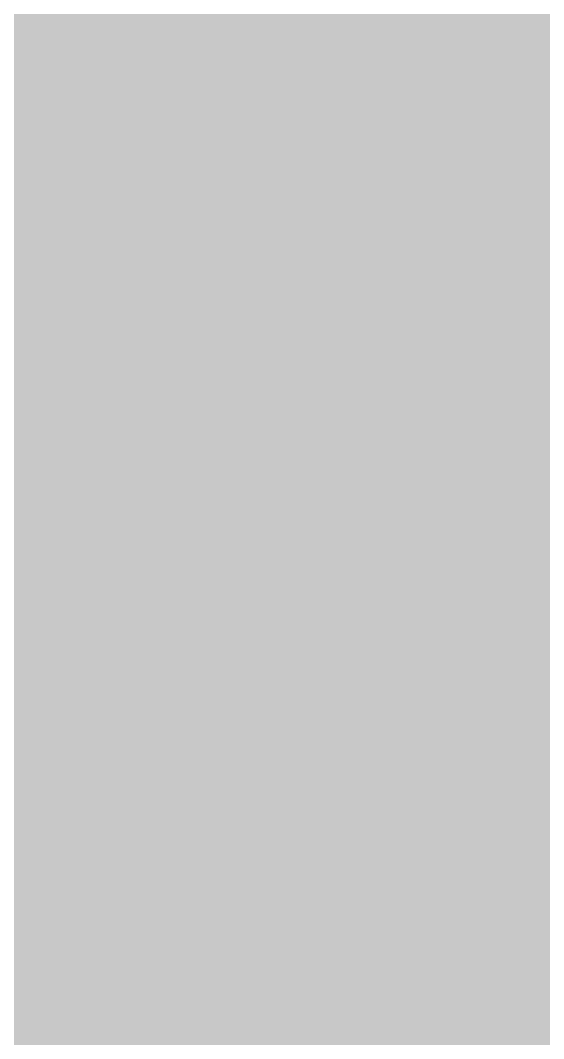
# Model space of a CAD drawing. Header units: inches. Extents: x -26493 to -10162, y -132 to 713.
# Drawn here: x -25825.933 to -25825.139, y 221.687 to 223.229 of the extents above; entities that cross this region are included whole.
import ezdxf

# ---------------------------------------------------------------- set-up
doc = ezdxf.new("R2010")
doc.units = ezdxf.units.IN
doc.header["$MEASUREMENT"] = 0
doc.layers.add('Q-SPCQ', color=91, linetype='Continuous', lineweight=9)

# ---------------------------------------------------------------- blocks, each defined once
blk = doc.blocks.new('Basketball_Backstop-Performance_Sports_Systems-3103-Ceiling_Hung - 27_-0_ to 27_-11 7_8_-V84-Section 13')
at = {"layer": 'Q-SPCQ'}
h = blk.add_hatch(color=256, dxfattribs=at)
h.paths.add_polyline_path([(-25826.3104, 128), (-25826.2652, 128), (-25826.2652, 130), (-25825.3902, 130), (-25825.397, 130.75), (-25826.3277, 130.75), (-25826.3277, 128)], flags=0)
h.paths.add_polyline_path([(-25825.3902, 137.75), (-25825.3902, 224), (-25826.2652, 224), (-25826.2958, 226), (-25826.3277, 226), (-25826.2865, 137.75), (-25825.4144, 137.75)], flags=0)
h = blk.add_hatch(color=256, dxfattribs=at)
h.paths.add_polyline_path([(-25825.3902, 130), (-25824.4527, 130), (-25824.4847, 130.75), (-25825.3902, 130.75)], flags=0)
h.paths.add_polyline_path([(-25825.3902, 137.75), (-25824.4527, 137.75), (-25824.4866, 224), (-25825.3902, 224), (-25825.3902, 142.0614)], flags=0)

msp = doc.modelspace()

# ---------------------------------------------------------------- block references
at = {"layer": 'Q-SPCQ'}
msp.add_blockref('Basketball_Backstop-Performance_Sports_Systems-3103-Ceiling_Hung - 27_-0_ to 27_-11 7_8_-V84-Section 13', (0, 0), dxfattribs=at)

doc.saveas('drawing.dxf')
